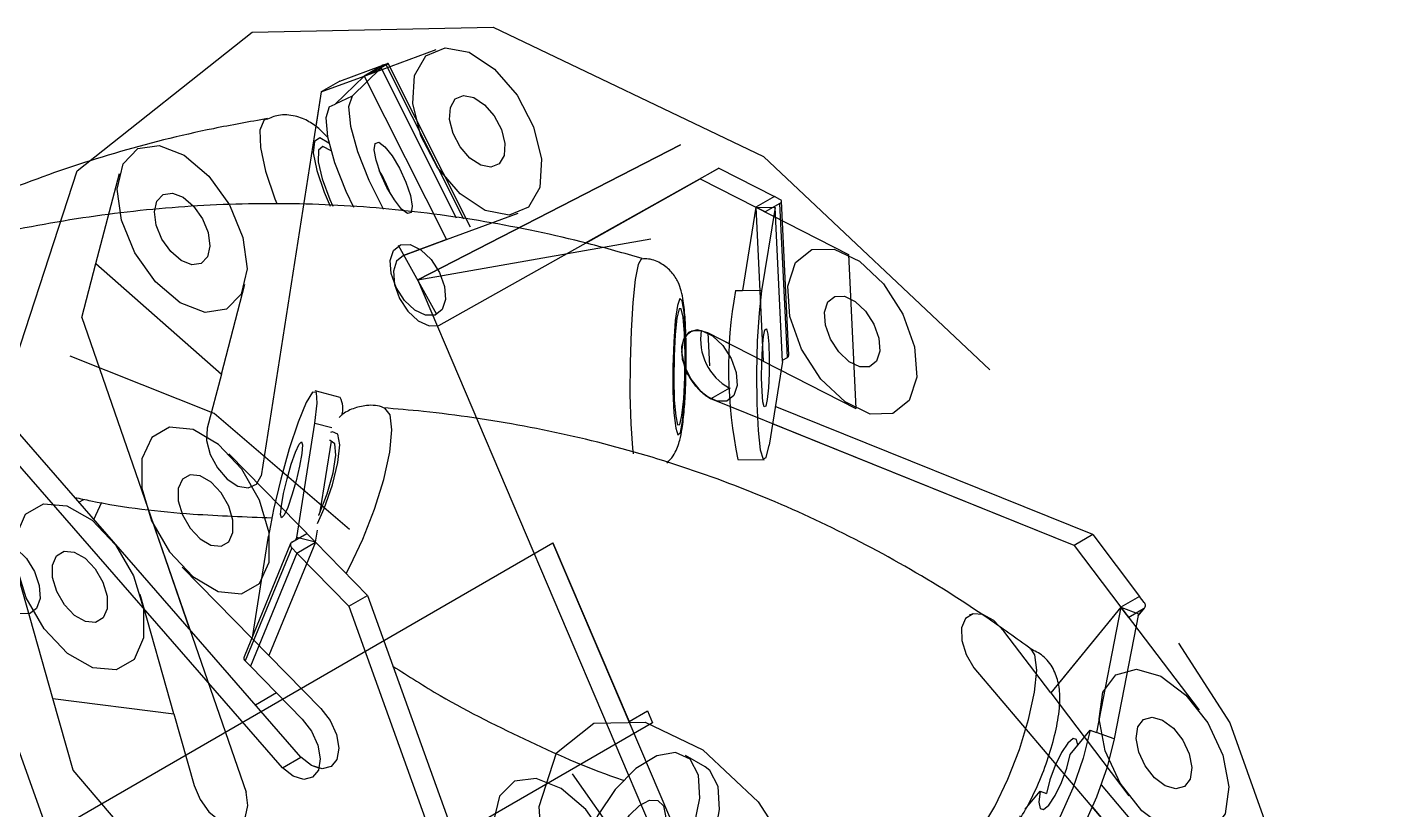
# Model space of a CAD drawing. Header units: millimetres. Extents: x 15 to 415, y 5 to 292.
# Drawn here: x 270.56 to 280.86, y 226.65 to 232.62 of the extents above; entities that cross this region are included whole.
import ezdxf

# ---------------------------------------------------------------- set-up
doc = ezdxf.new("R2010")
doc.units = ezdxf.units.MM
doc.linetypes.add('CENTERX2', pattern=[20.32, 12.7, -2.54, 2.54, -2.54])

msp = doc.modelspace()

# ---------------------------------------------------------------- linework, layer by layer
at = {"color": 7, "linetype": 'Continuous'}
for p, q in [((273.1292, 232.2466), (273.6765, 232.4477)), ((272.8008, 232.126), (273.1292, 232.2466)), ((273.1292, 232.2466), (273.756, 231)), ((272.8008, 232.126), (272.3426, 229.2008)), ((271.0826, 230.8169), (271.2622, 231.5029)), ((273.6963, 230.345), (275.6906, 231.4633)), ((275.6906, 231.4633), (276.1141, 231.2468)), ((273.756, 231), (274.3033, 231.201)), ((276.1141, 231.2468), (276.8201, 230.8861)), ((276.1141, 231.2468), (276.1709, 230.0728)), ((273.4276, 230.8793), (273.756, 231)), ((273.756, 231), (273.4276, 230.8793)), ((270.9748, 230.4052), (271.0826, 230.8169)), ((271.0826, 230.8169), (272.04, 229.9738)), ((272.04, 229.9738), (272.2197, 230.6598)), ((270.9748, 230.4052), (272.2277, 226.7904)), ((276.1709, 230.0728), (275.7473, 230.2893)), ((276.1709, 230.0728), (276.8768, 229.7121)), ((272.04, 229.9738), (271.9323, 229.5621)), ((272.6462, 227.0571), (270.136, 229.9386)), ((278.5402, 228.6703), (275.7716, 229.7861)), ((272.757, 228.6933), (272.0968, 229.367)), ((270.6075, 226.4024), (274.5673, 228.6883)), ((272.757, 228.6933), (272.4022, 227.8309)), ((273.153, 228.2891), (272.757, 228.6933)), ((274.5673, 228.6883), (275.1472, 227.328)), ((278.5402, 228.6703), (278.8972, 228.1994)), ((272.4022, 227.8309), (271.742, 228.5046)), ((270.7559, 227.5037), (270.4993, 228.4127)), ((271.6784, 227.3862), (271.4217, 228.2952)), ((273.153, 228.2891), (274.4547, 224.6749)), ((278.8972, 228.1994), (278.3622, 227.5465)), ((278.8972, 228.1994), (279.4921, 227.4146)), ((278.3622, 227.5465), (278.0052, 228.0173)), ((272.4022, 227.8309), (272.7983, 227.4267)), ((277.7759, 227.7375), (280.2614, 224.8138)), ((270.7559, 227.5037), (271.6784, 227.3862)), ((270.9099, 226.9583), (270.7559, 227.5037)), ((278.3622, 227.5465), (278.9571, 226.7617)), ((271.6784, 227.3862), (271.8324, 226.8408)), ((275.1472, 227.328), (275.2886, 227.4096)), ((275.2886, 227.4096), (275.3273, 227.3189)), ((275.3273, 227.3189), (271.2261, 224.9513)), ((273.3954, 224.0346), (270.9099, 226.9583))]:
    msp.add_line(p, q, dxfattribs=at)
at = {"color": 7, "linetype": 'Continuous', "lineweight": 25}
for p, q in [((272.9422, 232.2076), (273.2706, 232.3283)), ((273.2706, 232.3283), (273.1292, 232.2466)), ((273.2971, 232.332), (273.1839, 232.2667)), ((273.3035, 232.3403), (273.2706, 232.3283)), ((273.9377, 231.0953), (273.3109, 232.342)), ((272.8008, 232.126), (273.1292, 232.2466)), ((273.1292, 232.2466), (272.9075, 232.0324)), ((273.2579, 232.308), (273.0362, 232.0938)), ((273.1292, 232.2466), (273.2579, 232.308)), ((273.1839, 232.2667), (273.1292, 232.2466)), ((273.8331, 231.164), (273.2579, 232.308)), ((272.8008, 232.126), (272.7594, 231.8614)), ((272.9422, 232.2076), (272.8008, 232.126)), ((272.8615, 232.0105), (272.9075, 232.0324)), ((273.0362, 232.0938), (272.9075, 232.0324)), ((272.8545, 231.775), (272.7929, 231.8373)), ((274.8143, 230.9743), (275.832, 231.5449)), ((275.832, 231.5449), (275.6906, 231.4633)), ((275.832, 231.5449), (276.2556, 231.3285)), ((274.8173, 230.9736), (275.6906, 231.4633)), ((275.6906, 231.4633), (276.1141, 231.2468)), ((276.2556, 231.3285), (276.1141, 231.2468)), ((276.2979, 231.3068), (276.2556, 231.3285)), ((276.1141, 231.2468), (276.0115, 230.611)), ((276.1847, 231.2108), (276.1141, 231.2468)), ((276.1141, 231.2468), (276.2608, 231.2448)), ((276.2608, 231.2448), (276.1581, 230.6089)), ((276.2979, 231.2761), (276.1847, 231.2108)), ((276.3175, 230.0708), (276.2608, 231.2448)), ((276.3546, 230.1021), (276.2979, 231.2761)), ((276.3663, 230.1184), (276.3096, 231.2924)), ((275.9591, 230.6117), (276.0115, 230.611)), ((276.1581, 230.6089), (276.0115, 230.611)), ((275.9249, 230.1985), (275.7473, 230.2893)), ((276.3175, 230.0708), (276.2149, 229.4349)), ((276.317, 230.0804), (276.3546, 230.1021)), ((272.5048, 226.9754), (269.9946, 229.857)), ((272.6462, 227.0571), (270.136, 229.9386)), ((275.913, 229.8678), (275.7716, 229.7861)), ((275.9199, 229.865), (275.913, 229.8678)), ((272.946, 229.7962), (272.7539, 229.847)), ((275.9227, 229.7252), (275.7716, 229.7861)), ((278.6817, 228.7519), (276.262, 229.7271)), ((272.6155, 228.7307), (272.7525, 229.6014)), ((278.5402, 228.6703), (276.241, 229.5969)), ((272.7935, 228.9254), (272.8781, 229.4633)), ((275.9776, 229.3248), (276.1767, 229.322)), ((270.9535, 229.0002), (270.9916, 229.0207)), ((271.0684, 228.8683), (271.129, 228.9986)), ((271.4779, 228.9537), (271.7976, 228.0312)), ((272.2786, 227.9821), (272.3977, 228.739)), ((272.5778, 228.6954), (272.6909, 228.7607)), ((272.6082, 228.7129), (272.6155, 228.7307)), ((272.757, 228.6933), (272.6155, 228.7307)), ((272.6909, 228.7607), (272.757, 228.6933)), ((272.757, 228.6933), (272.7714, 228.7852)), ((278.6817, 228.7519), (278.5402, 228.6703)), ((278.6817, 228.7519), (279.0386, 228.2811)), ((272.5672, 228.6836), (272.2124, 227.8212)), ((272.5759, 228.6521), (272.2211, 227.7897)), ((272.5759, 228.6521), (272.6155, 228.6117)), ((272.6155, 228.6117), (272.757, 228.6933)), ((273.153, 228.2891), (272.757, 228.6933)), ((278.5402, 228.6703), (278.8972, 228.1994)), ((272.6155, 228.6117), (272.2608, 227.7493)), ((273.0116, 228.2074), (272.6155, 228.6117)), ((273.0116, 228.2074), (273.153, 228.2891)), ((273.153, 228.2891), (274.4547, 224.6749)), ((279.0386, 228.2811), (278.8972, 228.1994)), ((279.0743, 228.234), (279.0386, 228.2811)), ((273.0116, 228.2074), (274.3133, 224.5933)), ((278.8972, 228.1994), (278.4202, 227.6173)), ((278.8972, 228.1994), (278.7113, 227.2453)), ((279.0313, 228.1495), (278.8454, 227.1954)), ((278.9567, 228.1209), (278.8972, 228.1994)), ((278.8972, 228.1994), (279.0313, 228.1495)), ((279.0698, 228.1862), (278.9567, 228.1209)), ((279.028, 228.1325), (279.077, 228.1923)), ((272.2211, 227.7897), (272.2608, 227.7493)), ((272.2608, 227.7493), (272.6568, 227.345)), ((272.4602, 227.5457), (272.3007, 227.4537)), ((278.5104, 227.0766), (278.6633, 227.2632)), ((278.6633, 227.2632), (278.7113, 227.2453)), ((278.8454, 227.1954), (278.7113, 227.2453)), ((272.5048, 226.9754), (272.6462, 227.0571)), ((275.7273, 226.9817), (275.5774, 227.0682)), ((278.1681, 226.6588), (278.2811, 226.7968)), ((278.2811, 226.7968), (278.3291, 226.779)), ((278.7462, 226.8442), (280.4028, 224.8954)), ((278.2002, 226.7153), (278.1958, 226.6926)), ((278.6794, 226.6747), (280.2614, 224.8138))]:
    msp.add_line(p, q, dxfattribs=at)
at = {"color": 8, "linetype": 'Continuous', "lineweight": 25}
for p, q in [((273.8879, 231.157), (273.2971, 232.332)), ((272.7525, 229.6014), (272.8811, 229.5674)), ((279.0287, 228.136), (279.0698, 228.1862))]:
    msp.add_line(p, q, dxfattribs=at)
at = {"color": 7, "linetype": 'CENTERX2'}
for p, q in [((273.5368, 230.6925), (275.5391, 231.7224)), ((275.5391, 231.7224), (273.5368, 230.6925)), ((276.1141, 231.2468), (276.1709, 230.0728)), ((273.5368, 230.6925), (275.313, 231.0063)), ((273.6825, 230.4303), (273.391, 230.9546)), ((276.8201, 230.8861), (276.8768, 229.7121)), ((275.5857, 225.886), (273.5368, 230.6925)), ((275.7473, 230.2893), (275.7594, 230.0377)), ((275.7271, 225.9677), (274.5673, 228.6883))]:
    msp.add_line(p, q, dxfattribs=at)
at = {"color": 7, "linetype": 'CENTERX2', "flags": 128}
for points in [[(270.4914, 227.1243), (270.315, 229.6069), (270.9409, 231.5231), (272.274, 232.5811), (274.1113, 232.6198), (276.173, 231.6334), (278.1453, 229.7719), (279.7279, 227.3189), (280.6799, 224.6478), (280.8563, 222.1651), (280.2304, 220.2489), (278.8973, 219.191), (277.0601, 219.1522), (274.9983, 220.1387), (273.026, 222.0001), (271.4434, 224.4531), (270.4914, 227.1243)], [(273.6861, 231.5484), (273.5597, 231.79), (273.4988, 232.0368), (273.5126, 232.2513), (273.5991, 232.4007), (273.7451, 232.4625), (273.9284, 232.427), (274.121, 232.2998), (274.2937, 232.1003), (274.4201, 231.8587), (274.4811, 231.6119), (274.4672, 231.3974), (274.3807, 231.248), (274.2347, 231.1863), (274.0515, 231.2217), (273.8588, 231.3489), (273.6861, 231.5484)], [(271.7249, 230.5194), (271.5368, 230.6785), (271.3797, 230.899), (271.2777, 231.1473), (271.2462, 231.3855), (271.29, 231.5774), (271.4024, 231.6938), (271.5664, 231.717), (271.757, 231.6434), (271.9451, 231.4842), (272.1021, 231.2637), (272.2041, 231.0155), (272.2356, 230.7773), (272.1918, 230.5853), (272.0794, 230.4689), (271.9154, 230.4458), (271.7249, 230.5194)], [(273.333, 230.742), (273.3259, 230.8413), (273.351, 230.918), (273.4043, 230.9603), (273.4778, 230.9618), (273.5603, 230.9224), (273.6391, 230.8479), (273.7024, 230.7498), (273.7405, 230.6429), (273.7476, 230.5436), (273.7225, 230.467), (273.6692, 230.4247), (273.5957, 230.4231), (273.5133, 230.4626), (273.4344, 230.537), (273.3711, 230.6352), (273.333, 230.742)], [(276.373, 230.4147), (276.3565, 230.6464), (276.4149, 230.8252), (276.5394, 230.924), (276.7108, 230.9276), (276.9033, 230.8355), (277.0873, 230.6618), (277.2351, 230.4328), (277.3239, 230.1835), (277.3404, 229.9518), (277.282, 229.773), (277.1575, 229.6742), (276.9861, 229.6706), (276.7936, 229.7627), (276.6095, 229.9364), (276.4618, 230.1653), (276.373, 230.4147)], [(273.5934, 216.878), (275.3598, 217.1029), (276.5792, 218.3294), (277.0661, 220.3708), (276.7462, 222.9162), (275.6684, 225.5782), (273.9967, 227.9514), (271.9855, 229.6746), (269.9411, 230.4855), (268.1748, 230.2605), (266.9553, 229.034), (266.4685, 226.9926), (266.7883, 224.4472), (267.8662, 221.7853), (269.5379, 219.412), (271.5491, 217.6888), (273.5934, 216.878)], [(275.5557, 230.0872), (275.5486, 230.1865), (275.5737, 230.2632), (275.627, 230.3055), (275.7005, 230.307), (275.7829, 230.2676), (275.8618, 230.1931), (275.9251, 230.095), (275.9632, 229.9882), (275.9703, 229.8889), (275.9452, 229.8122), (275.8919, 229.7699), (275.8184, 229.7683), (275.736, 229.8078), (275.6571, 229.8823), (275.5938, 229.9804), (275.5557, 230.0872)], [(272.3305, 228.3801), (272.4047, 228.5431), (272.4051, 228.7659), (272.3315, 229.0146), (272.1952, 229.2513), (272.0169, 229.4399), (271.8238, 229.5518), (271.6452, 229.57), (271.5084, 229.4916), (271.4341, 229.3285), (271.4338, 229.1057), (271.5074, 228.8571), (271.6437, 228.6204), (271.8219, 228.4317), (272.0151, 228.3198), (272.1936, 228.3017), (272.3305, 228.3801)], [(271.2383, 227.7205), (271.0603, 227.7365), (270.8672, 227.8464), (270.6883, 228.0337), (270.5508, 228.2697), (270.4757, 228.5185), (270.4744, 228.7423), (270.547, 228.9069), (270.6827, 228.9874), (270.8606, 228.9714), (271.0537, 228.8615), (271.2326, 228.6742), (271.3701, 228.4383), (271.4453, 228.1894), (271.4466, 227.9657), (271.3739, 227.801), (271.2383, 227.7205)], [(278.7591, 227.5511), (278.8589, 227.6844), (279.0143, 227.727), (279.2018, 227.6723), (279.3928, 227.5287), (279.5581, 227.318), (279.6727, 227.0723), (279.7191, 226.8291), (279.6902, 226.6253), (279.5904, 226.4919), (279.4349, 226.4494), (279.2474, 226.504), (279.0565, 226.6477), (278.8911, 226.8583), (278.7765, 227.104), (278.7302, 227.3473), (278.7591, 227.5511)], [(274.7799, 225.6244), (274.9448, 225.6454), (275.0586, 225.7599), (275.104, 225.9504), (275.0742, 226.188), (274.9736, 226.4364), (274.8175, 226.6579), (274.6298, 226.8187), (274.439, 226.8944), (274.2742, 226.8734), (274.1603, 226.759), (274.1149, 226.5684), (274.1448, 226.3309), (274.2454, 226.0824), (274.4014, 225.8609), (274.5891, 225.7001), (274.7799, 225.6244)]]:
    msp.add_lwpolyline(points, dxfattribs=at)
at = {"color": 7, "linetype": 'Continuous', "lineweight": 25, "flags": 128}
for points in [[(273.2971, 232.332), (273.3022, 232.3351), (273.3062, 232.3377), (273.3091, 232.3398), (273.3107, 232.3412), (273.3109, 232.342), (273.3097, 232.3422), (273.3072, 232.3416), (273.3035, 232.3403)], [(273.0362, 232.0938), (273.0097, 232.0122), (273.0241, 231.8654), (273.0778, 231.6709), (273.1643, 231.4522), (273.2732, 231.2357), (273.2759, 231.2308)], [(272.3775, 231.9174), (272.3645, 231.9087), (272.3336, 231.834), (272.338, 231.7008), (272.3773, 231.5209), (272.448, 231.3103), (272.4617, 231.2751)], [(272.8615, 232.0105), (272.8349, 231.929), (272.8494, 231.7821), (272.9031, 231.5876), (272.9896, 231.3689), (273.0478, 231.2471)], [(273.3021, 231.3971), (273.2529, 231.5032), (273.2185, 231.6043), (273.204, 231.6851), (273.2117, 231.7331), (273.2404, 231.7412), (273.2857, 231.7081), (273.3408, 231.6387), (273.3972, 231.5438), (273.4464, 231.4377), (273.4808, 231.3365), (273.4953, 231.2558), (273.4876, 231.2077), (273.4589, 231.1997), (273.4135, 231.2328), (273.3585, 231.3021), (273.3021, 231.3971)], [(272.8764, 231.6762), (272.8143, 231.7095), (272.7794, 231.6804), (272.777, 231.5935), (272.8074, 231.4619), (272.8661, 231.3058), (272.8898, 231.2537)], [(276.2979, 231.2761), (276.3028, 231.2795), (276.3065, 231.2834), (276.3088, 231.2876), (276.3096, 231.2919), (276.3088, 231.2961), (276.3066, 231.3001), (276.3029, 231.3037), (276.2979, 231.3068)], [(275.2445, 230.8569), (275.2412, 230.8562), (275.2175, 230.8101), (275.1952, 230.6951), (275.1763, 230.5214), (275.1623, 230.3046), (275.1547, 230.0639), (275.154, 229.8206), (275.1603, 229.5964), (275.1731, 229.4112), (275.1777, 229.3682)], [(276.1581, 230.6089), (276.1388, 230.4432), (276.1252, 230.2266), (276.119, 229.9853), (276.121, 229.7484), (276.1308, 229.5446), (276.1474, 229.3983), (276.1687, 229.3272), (276.1921, 229.3399), (276.2149, 229.4349)], [(275.5793, 229.9355), (275.582, 230.1272), (275.5778, 230.3059), (275.5674, 230.4475), (275.5522, 230.5329), (275.5341, 230.5505), (275.5157, 230.4979), (275.4995, 230.3824), (275.4876, 230.2193), (275.4816, 230.0309), (275.4823, 229.8425), (275.4897, 229.6795), (275.5028, 229.5641), (275.5197, 229.5117), (275.5383, 229.5295), (275.5559, 229.615), (275.5702, 229.7567), (275.5793, 229.9355)], [(275.5728, 229.9486), (275.575, 230.1242), (275.5706, 230.2856), (275.5603, 230.4082), (275.5456, 230.4734), (275.5287, 230.4713), (275.5123, 230.4022), (275.4988, 230.2766), (275.4903, 230.1136), (275.4881, 229.9381), (275.4925, 229.7767), (275.5028, 229.654), (275.5175, 229.5888), (275.5343, 229.5909), (275.5508, 229.66), (275.5643, 229.7856), (275.5728, 229.9486)], [(275.7473, 230.2893), (275.6672, 230.3115), (275.6095, 230.2975)], [(276.161, 229.8416), (276.1576, 229.947), (276.1586, 230.0639), (276.1639, 230.1744), (276.1725, 230.2616), (276.1834, 230.3124), (276.1946, 230.3189), (276.2047, 230.2803), (276.212, 230.2023), (276.2154, 230.0968), (276.2144, 229.98), (276.2091, 229.8695), (276.2004, 229.7822), (276.1896, 229.7315), (276.1783, 229.7249), (276.1683, 229.7636), (276.161, 229.8416)], [(272.7525, 229.6014), (272.7699, 229.754), (272.7638, 229.8361), (272.735, 229.8379), (272.6868, 229.7592), (272.6252, 229.6094), (272.5576, 229.4067), (272.492, 229.1754), (272.4365, 228.9436), (272.3977, 228.739)], [(272.99, 228.4554), (273.0198, 228.5095), (273.119, 228.7172), (273.2076, 228.945), (273.2777, 229.1729), (273.3232, 229.3805), (273.3399, 229.5494), (273.3263, 229.6646), (273.2868, 229.7148)], [(272.605, 229.3807), (272.6327, 229.4411), (272.6516, 229.4603), (272.6589, 229.4353), (272.6534, 229.37), (272.636, 229.2743), (272.6093, 229.1627), (272.5775, 229.0523), (272.5452, 228.9598), (272.5176, 228.8993), (272.4986, 228.8801), (272.4914, 228.9051), (272.4968, 228.9704), (272.5142, 229.0662), (272.5409, 229.1777), (272.5728, 229.2882), (272.605, 229.3807)], [(272.7815, 228.898), (272.7821, 228.8994), (272.8459, 229.0625), (272.8916, 229.2232), (272.9122, 229.357), (272.9045, 229.4436), (272.8697, 229.4697), (272.8633, 229.4683)], [(278.0052, 228.0173), (277.9282, 228.0968), (277.8454, 228.1428), (277.7695, 228.1485), (277.7406, 228.1372)], [(277.6419, 226.3427), (277.6621, 226.3447), (277.7404, 226.396), (277.8342, 226.5112), (277.9352, 226.6802), (278.0344, 226.8878), (278.123, 227.1157), (278.1932, 227.3435), (278.2386, 227.5511), (278.2553, 227.7201), (278.2418, 227.8353), (278.2137, 227.8791)], [(272.6568, 227.345), (272.7268, 227.2536), (272.7746, 227.148), (272.7929, 227.0442), (272.7789, 226.9581), (272.7347, 226.9028), (272.6671, 226.8866), (272.5864, 226.9121), (272.5048, 226.9754)], [(278.6633, 227.2632), (278.609, 227.0479), (278.5291, 226.8191), (278.433, 226.6046), (278.3325, 226.4301), (278.2395, 226.3167), (278.1655, 226.2781), (278.1192, 226.319), (278.1063, 226.4343), (278.1283, 226.6102)], [(278.5679, 227.1468), (278.5586, 227.1911), (278.5318, 227.1989), (278.4915, 227.164), (278.444, 227.0918), (278.3965, 226.9933), (278.3561, 226.8834), (278.3291, 226.779)], [(278.8454, 227.1954), (278.7911, 226.9801), (278.7111, 226.7514), (278.6151, 226.5368), (278.5145, 226.3623), (278.4216, 226.249), (278.3475, 226.2104), (278.3337, 226.2129)], [(275.6427, 226.5336), (275.6881, 226.7437), (275.6779, 226.9199), (275.6134, 227.0408), (275.5024, 227.0919), (275.3583, 227.067), (275.1983, 226.9691), (275.0419, 226.8101), (274.9079, 226.609), (274.8125, 226.3903)], [(278.2811, 226.7968), (278.2716, 226.7136), (278.2809, 226.6644), (278.3078, 226.6567), (278.348, 226.6916), (278.3955, 226.7638), (278.4431, 226.8623), (278.4834, 226.9722), (278.5104, 227.0766)], [(272.7838, 226.9719), (272.7278, 226.9938), (272.6462, 227.0571)], [(275.8121, 226.5133), (275.838, 226.6572), (275.8278, 226.8334), (275.7634, 226.9543), (275.7273, 226.9817)], [(275.3033, 226.7279), (275.3678, 226.7265), (275.4109, 226.6848), (275.4262, 226.6091), (275.4112, 226.5111), (275.3682, 226.4056), (275.3038, 226.3086), (275.2278, 226.235), (275.1518, 226.1959), (275.0873, 226.1974), (275.0442, 226.2391), (275.029, 226.3147), (275.044, 226.4127), (275.087, 226.5183), (275.1513, 226.6152), (275.2273, 226.6888), (275.3033, 226.7279)]]:
    msp.add_lwpolyline(points, dxfattribs=at)
at = {"color": 7, "linetype": 'Continuous', "flags": 128}
for points in [[(273.8597, 231.7061), (273.8055, 231.8096), (273.7794, 231.9154), (273.7854, 232.0073), (273.8224, 232.0714), (273.885, 232.0978), (273.9635, 232.0826), (274.0461, 232.0281), (274.1201, 231.9426), (274.1743, 231.8391), (274.2004, 231.7333), (274.1945, 231.6414), (274.1574, 231.5773), (274.0948, 231.5509), (274.0163, 231.5661), (273.9337, 231.6206), (273.8597, 231.7061)], [(271.734, 230.8405), (271.6534, 230.9087), (271.5861, 231.0032), (271.5424, 231.1096), (271.5289, 231.2117), (271.5477, 231.294), (271.5959, 231.3439), (271.6661, 231.3538), (271.7478, 231.3222), (271.8284, 231.254), (271.8957, 231.1595), (271.9394, 231.0531), (271.9529, 230.951), (271.9342, 230.8688), (271.886, 230.8189), (271.8157, 230.809), (271.734, 230.8405)], [(273.4276, 230.8793), (273.375, 230.8359), (273.3509, 230.7584), (273.3589, 230.6587), (273.3978, 230.5519), (273.4617, 230.4542), (273.5408, 230.3806), (273.6232, 230.3423), (273.6963, 230.345)], [(276.6447, 230.3486), (276.6376, 230.4479), (276.6627, 230.5246), (276.716, 230.5669), (276.7895, 230.5684), (276.8719, 230.529), (276.9508, 230.4545), (277.0141, 230.3564), (277.0522, 230.2496), (277.0593, 230.1502), (277.0342, 230.0736), (276.9809, 230.0313), (276.9074, 230.0297), (276.825, 230.0692), (276.7461, 230.1436), (276.6828, 230.2418), (276.6447, 230.3486)], [(275.7473, 230.2893), (275.6672, 230.3115), (275.6011, 230.2921), (275.5591, 230.234), (275.5477, 230.1459), (275.5684, 230.0414), (275.6183, 229.9363), (275.6896, 229.8467), (275.7716, 229.7861)], [(271.9323, 229.5621), (271.9273, 229.4696), (271.9543, 229.3637), (272.0091, 229.2604), (272.0835, 229.1756), (272.1662, 229.1222), (272.2444, 229.1082), (272.3064, 229.1358), (272.3426, 229.2008)], [(272.0956, 228.6976), (272.1274, 228.7675), (272.1276, 228.863), (272.096, 228.9696), (272.0376, 229.071), (271.9612, 229.1519), (271.8784, 229.1998), (271.8019, 229.2076), (271.7433, 229.174), (271.7115, 229.1041), (271.7113, 229.0086), (271.7428, 228.9021), (271.8012, 228.8006), (271.8777, 228.7198), (271.9604, 228.6718), (272.0369, 228.664), (272.0956, 228.6976)], [(270.3922, 228.6865), (270.4748, 228.6451), (270.5532, 228.5691), (270.6154, 228.4702), (270.652, 228.3633), (270.6574, 228.2648), (270.6308, 228.1897), (270.5762, 228.1493), (270.502, 228.1499)], [(271.0795, 228.0825), (271.0033, 228.0893), (270.9205, 228.1365), (270.8438, 228.2167), (270.7849, 228.3178), (270.7527, 228.4245), (270.7521, 228.5204), (270.7833, 228.5909), (270.8414, 228.6254), (270.9177, 228.6186), (271.0004, 228.5715), (271.0771, 228.4912), (271.136, 228.3901), (271.1682, 228.2834), (271.1688, 228.1875), (271.1376, 228.117), (271.0795, 228.0825)], [(278.0052, 228.0173), (277.9282, 228.0968), (277.8454, 228.1428), (277.7695, 228.1485), (277.7121, 228.1128), (277.6818, 228.0414), (277.6833, 227.9449), (277.7163, 227.8382), (277.7759, 227.7375)], [(272.7983, 227.4267), (272.8683, 227.3352), (272.916, 227.2296), (272.9343, 227.1258), (272.9203, 227.0397), (272.8761, 226.9844), (272.8085, 226.9683), (272.7278, 226.9938), (272.6462, 227.0571)], [(274.4989, 226.1502), (274.4612, 226.6798), (274.5948, 227.0886), (274.8792, 227.3143), (275.2711, 227.3226), (275.7109, 227.1121), (276.1317, 226.715), (276.4693, 226.1917), (276.6724, 225.6219), (276.7101, 225.0922), (276.5765, 224.6834), (276.2921, 224.4577), (275.9002, 224.4495), (275.4604, 224.6599), (275.0396, 225.057), (274.702, 225.5803), (274.4989, 226.1502)], [(279.0251, 227.2866), (279.0679, 227.3437), (279.1345, 227.362), (279.2148, 227.3385), (279.2967, 227.277), (279.3676, 227.1867), (279.4167, 227.0814), (279.4365, 226.9771), (279.4241, 226.8898), (279.3814, 226.8326), (279.3148, 226.8144), (279.2344, 226.8378), (279.1526, 226.8994), (279.0817, 226.9897), (279.0326, 227.095), (279.0127, 227.1992), (279.0251, 227.2866)], [(271.8324, 226.8408), (271.8769, 226.7345), (271.9447, 226.6405), (272.0255, 226.5733), (272.107, 226.5429), (272.1768, 226.554), (272.2242, 226.6049), (272.2421, 226.6879), (272.2277, 226.7904)]]:
    msp.add_lwpolyline(points, dxfattribs=at)
at = {"color": 8, "linetype": 'Continuous', "lineweight": 25, "flags": 128}
for points in [[(272.8579, 231.7361), (272.7894, 231.7743), (272.7483, 231.7485), (272.7403, 231.6622), (272.7664, 231.527), (272.823, 231.3612), (272.8694, 231.2547)], [(272.7726, 228.8363), (272.8232, 228.9522), (272.8865, 229.1326), (272.9282, 229.3013), (272.9426, 229.4357), (272.9279, 229.5175), (272.886, 229.5357), (272.8721, 229.53)]]:
    msp.add_lwpolyline(points, dxfattribs=at)
at = {"color": 7, "linetype": 'Continuous', "lineweight": 25}
for centre, radius, start, end in [((272.251, 230.9469), 1.1498, 20.62995, 30.33086), ((279.2325, 230.0153), 3.3273, 169.67348, 191.97724), ((276.1173, 230.2402), 0.4248, 170.86315, 241.26153), ((276.3472, 230.1197), 0.0191, 292.67762, 356.10928), ((276.0013, 230.1761), 0.4526, 201.56093, 239.50288), ((272.7783, 229.7124), 0.1875, 344.55907, 26.56042), ((272.592, 228.6731), 0.0264, 122.43447, 232.59387), ((279.0516, 228.212), 0.0316, 305.21793, 44.03885), ((272.2403, 227.8119), 0.0294, 161.59221, 229.27052)]:
    msp.add_arc(centre, radius, start, end, dxfattribs=at)
for points, knots in [([(272.3916, 231.9217), (272.2539, 231.8974), (271.8612, 231.8281), (271.2255, 231.6678), (270.497, 231.4221), (269.7975, 231.1184), (269.1264, 230.758), (268.4839, 230.3403), (267.9953, 229.9651), (267.7238, 229.728), (267.6461, 229.6602)], [0, 0, 0, 0, 0.0789581, 0.2251639, 0.3687555, 0.5110381, 0.6532764, 0.7964916, 0.9417574, 1, 1, 1, 1]), ([(272.7929, 231.8373), (272.7658, 231.859), (272.7112, 231.9025), (272.6033, 231.9462), (272.4831, 231.9576), (272.4118, 231.9272), (272.381, 231.914)], [0, 0, 0, 0, 0.2594085, 0.5220686, 0.7930841, 1, 1, 1, 1]), ([(275.2466, 230.8566), (275.1087, 230.8957), (274.7136, 231.0078), (274.0541, 231.1455), (273.271, 231.2474), (272.49, 231.2842), (271.7096, 231.2575), (270.9287, 231.1666), (270.3149, 231.0472), (269.963, 230.9566), (269.8677, 230.932)], [0, 0, 0, 0, 0.0789684, 0.2261744, 0.3704954, 0.5133357, 0.6560841, 0.7998468, 0.9458038, 1, 1, 1, 1]), ([(275.5806, 229.9301), (275.5815, 229.963), (275.584, 230.0591), (275.5834, 230.2217), (275.5763, 230.3969), (275.5643, 230.5191), (275.5487, 230.6015), (275.5243, 230.6754), (275.476, 230.7541), (275.3977, 230.8187), (275.3154, 230.8554), (275.2616, 230.8526), (275.2444, 230.8518)], [0, 0, 0, 0, 0.078149, 0.228976, 0.3816098, 0.5404498, 0.6385401, 0.7131717, 0.7926863, 0.8715855, 0.9588575, 1, 1, 1, 1]), ([(275.4341, 229.2984), (275.4393, 229.3025), (275.4638, 229.3215), (275.4923, 229.3658), (275.5198, 229.4216), (275.5387, 229.4845), (275.5545, 229.5677), (275.5689, 229.6984), (275.5772, 229.8324), (275.5799, 229.9113), (275.5806, 229.9301)], [0, 0, 0, 0, 0.0245131, 0.1161338, 0.2023251, 0.3007714, 0.4737435, 0.7077728, 0.9303819, 1, 1, 1, 1]), ([(273.2884, 229.7116), (273.2842, 229.714), (273.2427, 229.7386), (273.1509, 229.7403), (273.0419, 229.7156), (272.9721, 229.6787), (272.9433, 229.6516), (272.9366, 229.6453)], [0, 0, 0, 0, 0.036777, 0.3636572, 0.6401196, 0.9167085, 1, 1, 1, 1]), ([(278.2136, 227.8792), (278.0999, 227.9613), (277.7754, 228.1956), (277.2158, 228.5412), (276.5299, 228.8942), (275.8228, 229.1857), (275.0947, 229.4176), (274.3453, 229.5888), (273.7347, 229.679), (273.3752, 229.7093), (273.273, 229.7179)], [0, 0, 0, 0, 0.0789594, 0.2252893, 0.368972, 0.5113244, 0.6536266, 0.7969102, 0.9422619, 1, 1, 1, 1]), ([(270.923, 229.0352), (270.9633, 229.0265), (271.2598, 228.9624), (271.762, 228.9043), (272.2242, 228.8879), (272.4245, 228.8807)], [0, 0, 0, 0, 0.08181584, 0.60220577, 1, 1, 1, 1]), ([(277.6262, 226.3481), (277.6287, 226.3466), (277.6687, 226.3224), (277.7592, 226.3203), (277.8701, 226.3429), (277.963, 226.3958), (278.046, 226.4722), (278.1284, 226.5816), (278.2168, 226.7378), (278.3006, 226.9278), (278.3694, 227.1283), (278.4169, 227.3226), (278.4353, 227.4808), (278.4267, 227.6136), (278.3869, 227.7304), (278.3118, 227.8312), (278.2384, 227.8659), (278.2039, 227.8822)], [0, 0, 0, 0, 0.0040905, 0.0644943, 0.1152703, 0.1657331, 0.2249457, 0.3044887, 0.3932455, 0.4851123, 0.5739019, 0.6638183, 0.7597743, 0.8290309, 0.8896602, 0.9480896, 1, 1, 1, 1]), ([(273.3472, 227.7499), (273.4666, 227.6735), (273.8013, 227.4592), (274.3876, 227.1728), (274.8589, 226.9599), (275.106, 226.8814), (275.1112, 226.8798)], [0, 0, 0, 0, 0.2158871, 0.6056328, 0.9917702, 1, 1, 1, 1])]:
    msp.add_open_spline(points, degree=3, knots=knots, dxfattribs=at)

doc.saveas('drawing.dxf')
